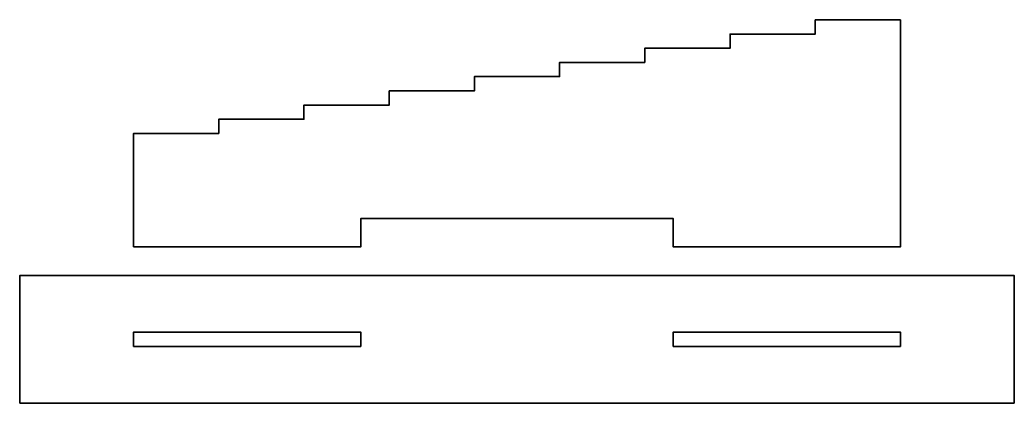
# Model space of a CAD drawing. Header units: inches. Extents: x -0.5 to 8.25, y -5.38 to -2.
import ezdxf

# ---------------------------------------------------------------- set-up
doc = ezdxf.new("R2010")
doc.units = ezdxf.units.IN
doc.header["$MEASUREMENT"] = 0
doc.layers.add('Layer 1', color=7, linetype='Continuous', lineweight=0)
doc.layers.add('Layer 2', color=7, linetype='Continuous', lineweight=0)

msp = doc.modelspace()

# ---------------------------------------------------------------- linework, layer by layer
at = {"layer": 'Layer 1', "color": 250, "lineweight": 35, "true_color": 0x231f20}
msp.add_lwpolyline([(0.5, -4), (0.5, -3), (1.25, -3), (1.25, -2.875), (2, -2.875), (2, -2.75), (2.75, -2.75), (2.75, -2.625), (3.5, -2.625), (3.5, -2.5), (4.25, -2.5), (4.25, -2.375), (5, -2.375), (5, -2.25), (5.75, -2.25), (5.75, -2.125), (6.5, -2.125), (6.5, -2), (7.25, -2), (7.25, -4), (5.25, -4), (5.25, -3.75), (2.5, -3.75), (2.5, -4)], close=True, dxfattribs=at)
at = {"layer": 'Layer 2', "color": 250, "lineweight": 35, "true_color": 0x231f20}
for points in [[(8.25, -5.375), (-0.5, -5.375), (-0.5, -4.25), (8.25, -4.25)], [(2.5, -4.875), (0.5, -4.875), (0.5, -4.75), (2.5, -4.75)], [(7.25, -4.875), (5.25, -4.875), (5.25, -4.75), (7.25, -4.75)]]:
    msp.add_lwpolyline(points, close=True, dxfattribs=at)

doc.saveas('drawing.dxf')
